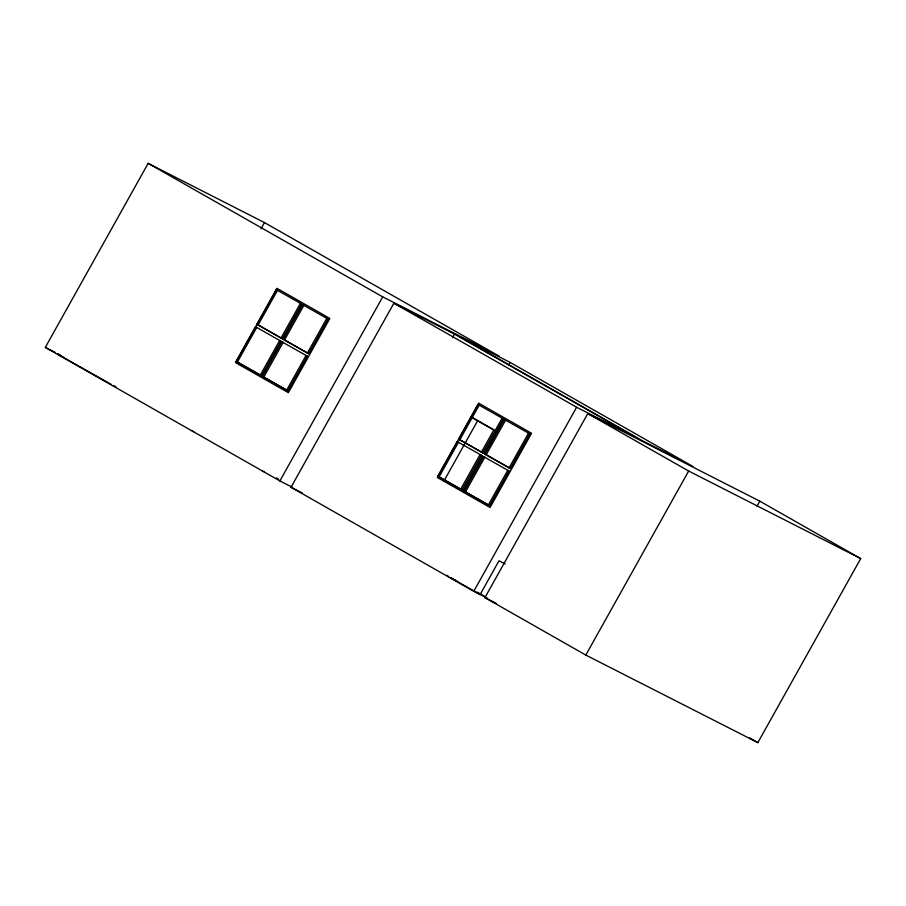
<?xml version="1.0" encoding="UTF-8"?>
<svg xmlns="http://www.w3.org/2000/svg" width="906" height="906" viewBox="0 0 906 906"><rect width="100%" height="100%" fill="white"/><g stroke="black" fill="none" stroke-linecap="round" stroke-linejoin="round"><path stroke-width="1.36" d="M292.468 487.337L279.875 480.927L45.3 347.406L148.154 163.363L264.495 222.582L499.07 356.103L382.728 296.885L148.154 163.363M261.041 228.754L264.495 222.582M236.126 361.403L255.492 326.749L256.783 327.406L237.406 362.06L236.126 361.403L261.562 375.809L280.928 341.154L255.492 326.749M256.874 324.291L276.239 289.637L277.519 290.294L258.153 324.948L256.874 324.291L282.298 338.697L301.675 304.031L276.239 289.637M260.271 375.152L279.648 340.497L280.928 341.154M281.019 338.04L300.384 303.385L301.675 304.031M262.502 376.42L281.879 341.766L283.159 342.423L263.793 377.077L262.502 376.42L287.938 390.826L307.304 356.16L281.879 341.766M283.25 339.308L302.615 304.654L303.906 305.299L284.529 339.965L283.25 339.308L308.686 353.714L328.051 319.048L302.615 304.654M286.658 390.169L306.024 355.514L307.304 356.16M307.394 353.057L326.772 318.391L328.051 319.048M279.875 480.927L382.728 296.885M487.541 598.3L473.77 591.301L291.019 487.269L393.872 303.227L454.518 334.099L637.269 438.13L576.624 407.258L393.872 303.227M452.445 337.802L454.518 334.099M437.825 476.216L457.202 441.562L458.481 442.219L439.116 476.873L437.825 476.216L463.26 490.622L482.626 455.956L457.202 441.562M458.572 439.104L477.938 404.45L479.229 405.095L459.852 439.761L458.572 439.104L483.997 453.51L503.374 418.844L477.938 404.45M443.94 481.018L477.768 420.497M508.832 364.914L510.214 362.445L692.965 466.477L642.411 440.746L459.659 336.715L510.214 362.445M460.712 489.206L479.999 454.687M481.38 452.219L493.781 430.033L471.72 417.473M461.969 489.965L481.346 455.31L482.626 455.956M482.717 452.853L502.083 418.187L503.374 418.844M464.2 491.233L483.578 456.579L484.857 457.224L465.491 491.89L464.2 491.233L489.636 505.639L509.013 470.973L483.578 456.579M484.948 454.121L504.314 419.455L505.605 420.112L486.228 454.778L484.948 454.121L510.384 468.527L529.75 433.861L504.314 419.455M488.357 504.982L507.722 470.316L509.013 470.973M509.093 467.87L528.47 433.204L529.75 433.861M473.77 591.301L576.624 407.258M484.914 597.643L587.768 413.6L759.806 501.165L860.7 558.594L757.846 742.637L585.808 655.072L484.914 597.643L496.25 603.407M585.808 655.072L688.662 471.029L860.7 558.594M757.042 506.103L759.806 501.165M446.839 575.287L448.73 576.624M505.163 563.94L498.991 560.791L480.135 594.54L450.61 577.722L456.771 580.871M45.3 347.406L55.311 352.491M57.814 353.77L60.306 355.039M59.218 355.005L62.99 356.93M110.917 384.201L57.961 354.371M113.431 385.492L115.945 386.771M191.415 430.418L192.151 430.792M193.001 431.324L193.737 431.698M262.174 470.701L262.91 471.075M276.307 477.892L277.043 478.266M263.771 471.607L264.507 471.981M277.904 478.798L278.64 479.172M291.019 487.269L302.151 492.943M587.768 413.6L688.662 471.029M471.947 417.292L494.019 429.852M258.153 324.948L282.298 338.697M284.529 339.965L308.686 353.714M459.852 439.761L483.997 453.51M486.228 454.778L510.384 468.527M237.406 362.06L261.562 375.809M263.793 377.077L287.938 390.826M439.116 476.873L463.26 490.622M465.491 491.89L489.636 505.639M749.59 737.937L757.846 742.637M477.111 592.071L484.2 596.103M277.1 288.425L235.605 362.66L288.368 392.683L329.852 318.459L277.1 288.425M478.798 403.238L437.315 477.462L490.067 507.496L531.55 433.272L478.798 403.238"/></g></svg>
